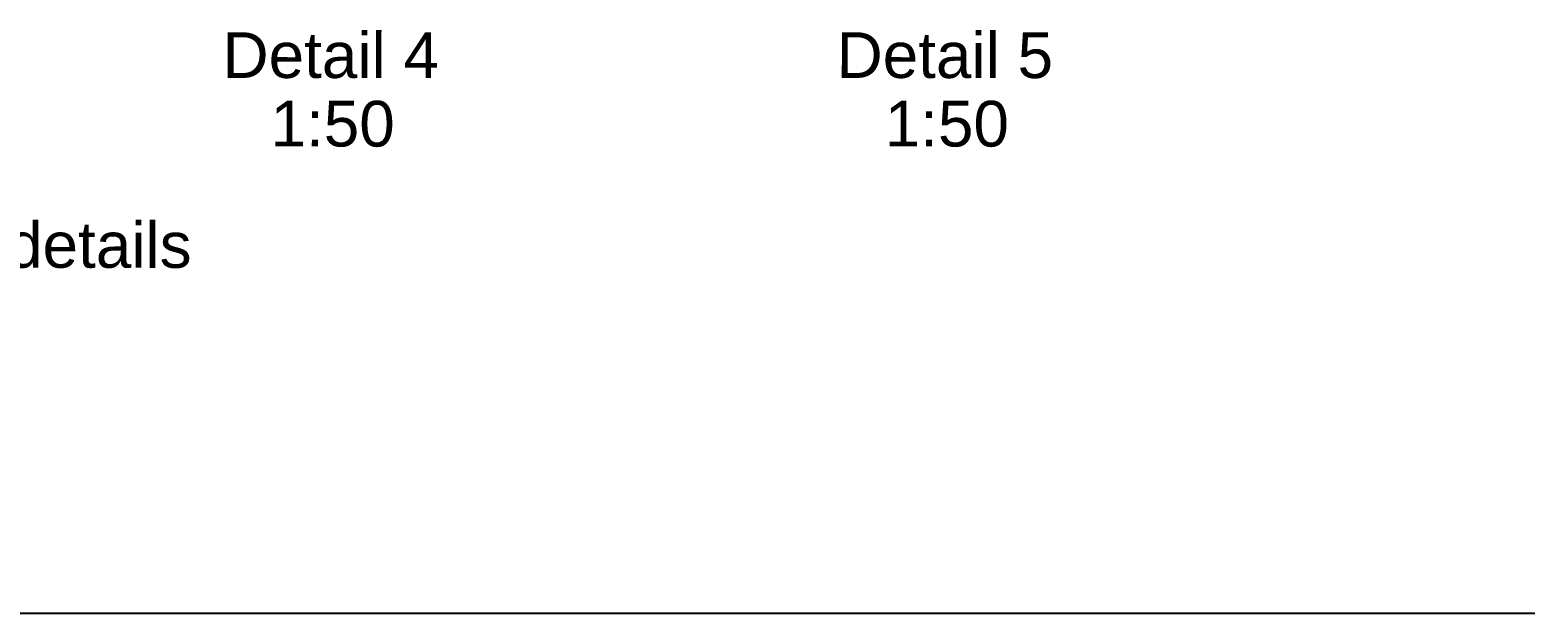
# Model space of a CAD drawing. Header units: millimetres. Extents: x -21022 to 21192, y -14865 to 14865.
# Drawn here: x -4998 to 8086, y -14865 to -9761 of the extents above; entities that cross this region are included whole.
import ezdxf

# ---------------------------------------------------------------- set-up
doc = ezdxf.new("R2010")
doc.units = ezdxf.units.MM
doc.layers.add('00_-_SECTIONS', color=7, linetype='Continuous', true_color=0xffffff)
doc.layers.add('NEW_GF', color=7, linetype='Continuous', true_color=0xffffff)
doc.styles.add('ARIAL', font='ARIAL.TTF', dxfattribs={"height": 0.2})

# ---------------------------------------------------------------- blocks, each defined once
blk = doc.blocks.new('C8DEB7BC')
at = {"layer": 'NEW_GF', "color": 1, "linetype": 'Continuous', "ltscale": 100}
blk.add_line((0, 0), (42045, 0), dxfattribs=at)
at = {"layer": 'NEW_GF'}
blk.add_attdef('Sfb', (0, 0), '', height=1, dxfattribs=at)
blk = doc.blocks.new('CC676003')
at = {"layer": '00_-_SECTIONS', "color": 15, "linetype": 'Continuous', "ltscale": 100, "style": 'ARIAL'}
for s, p in [('Detail 4', (15207, 1838)), ('Detail 5', (20581, 1838)), ('1:50', (15627, 1238)), ('1:50', (21002, 1238)), ('all subject to manufacturers details', (6334, 183))]:
    blk.add_text(s, height=400, rotation=359.9494, dxfattribs=at).set_placement(p)
at = {"layer": '00_-_SECTIONS'}
blk.add_attdef('Sfb', (0, 0), '', height=1, dxfattribs=at)

msp = doc.modelspace()

# ---------------------------------------------------------------- block references
at = {"layer": '00_-_SECTIONS'}
msp.add_blockref('CC676003', (-18520, -12019), dxfattribs=at)
at = {"layer": 'NEW_GF'}
msp.add_blockref('C8DEB7BC', (-21022, -14865), dxfattribs=at)

doc.saveas('drawing.dxf')
